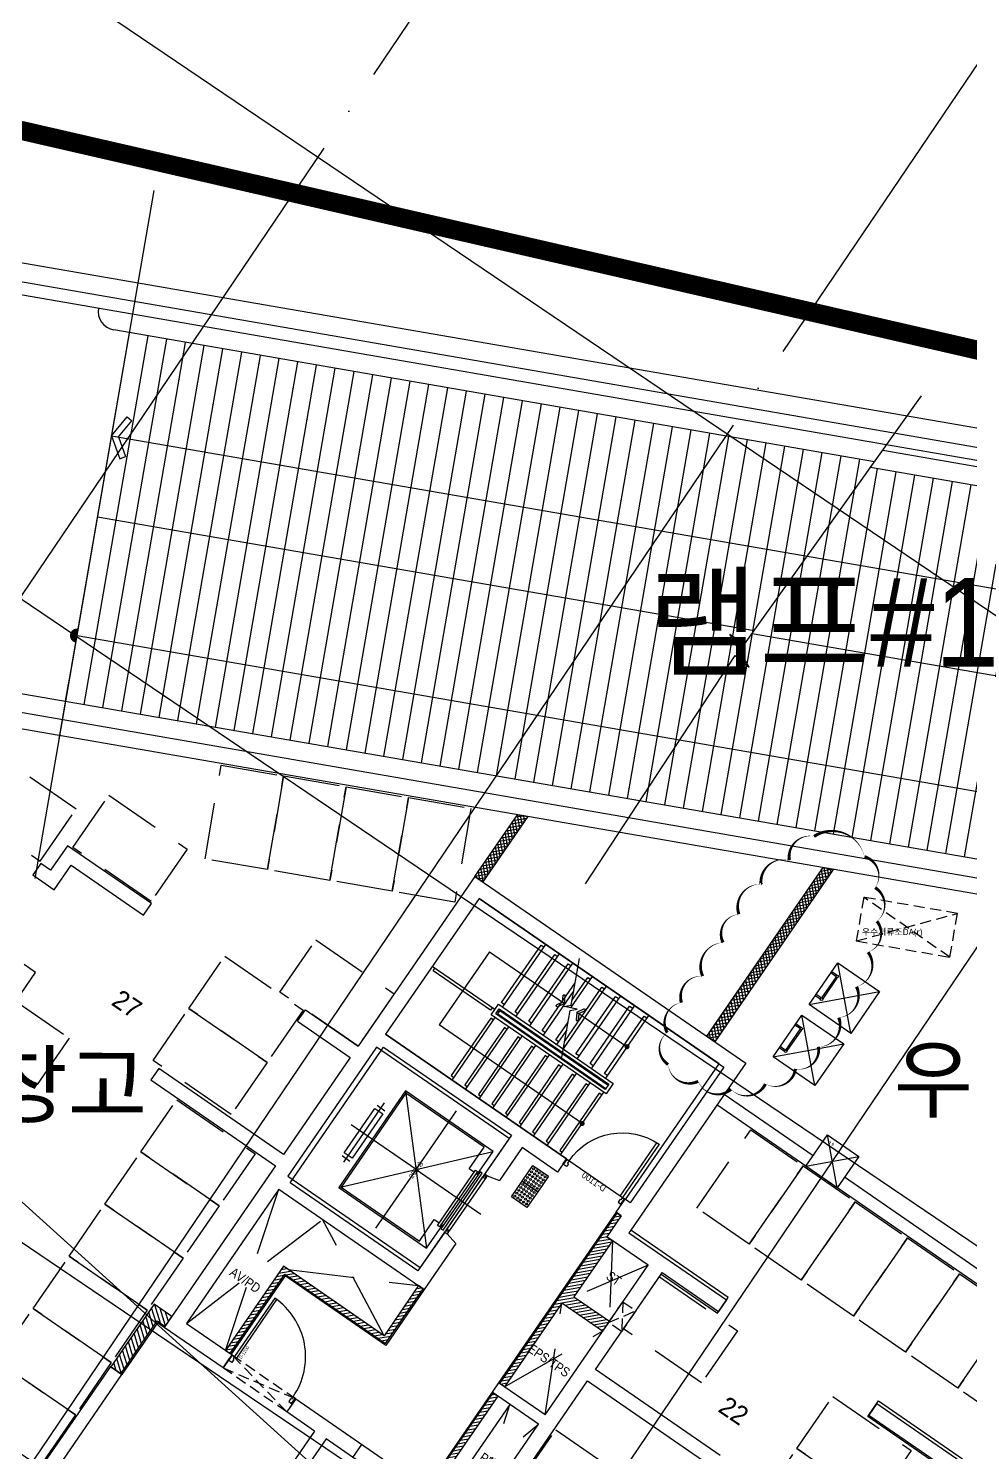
# Model space of a CAD drawing. Header units: millimetres. Extents: x -21000 to 567700, y 435000 to 850800.
# Drawn here: x 111346 to 126213, y 707680 to 730146 of the extents above; entities that cross this region are included whole.
import ezdxf
from ezdxf.enums import TextEntityAlignment as Align
from ezdxf.xclip import XClip

# ---------------------------------------------------------------- set-up
doc = ezdxf.new("R2010")
doc.units = ezdxf.units.MM
doc.header["$LTSCALE"] = 700
doc.header["$XCLIPFRAME"] = 2
for name, pattern in [('AB_Pbase$0$CON-102-B2F$0$HIDDEN', [9.524999999999995, 6.349999999999997, -3.174999999999998]), ('AB_Pbase$0$HID', [2.3, 1.5, -0.8]), ('AB_Pbase$0$HIDDEN1', [0.375, 0.25, -0.125]), ('AB_Pbase$0$PHANTOMX2', [5, 2.5, -0.5, 0.5, -0.5, 0.5, -0.5]), ('AB_Pbase$0$주차장기둥$0$CEN', [62, 60, -1, 0, -1]), ('AB_Pbase$0$지하1층 동골조$0$$1$12$0$HIDDEN', [0.375, 0.25, -0.125]), ('AB_Pbase$0$지하1층 동골조$0$PHANTOMX2', [5, 2.5, -0.5, 0.5, -0.5, 0.5, -0.5]), ('HIDDEN', [9.524999999999999, 6.349999999999999, -3.174999999999999])]:
    doc.linetypes.add(name, pattern=pattern)
doc.layers.get('0').update_dxf_attribs({"color": 2})
doc.layers.get('Defpoints').update_dxf_attribs({"color": 171})
for name, color, linetype, plot in [('AB_Pbase$0$252', 252, 'Continuous', False), ('AB_Pbase$0$AB_Pbase_지붕층_구조도void$0$DEF_TEXT', 221, 'Continuous', False), ('AB_Pbase$0$CON-102-B2F$0$DEF', 181, 'AB_Pbase$0$CON-102-B2F$0$HIDDEN', False), ('AB_Pbase$0$CON-102-B2F$0$DEFPOINT', 247, 'Continuous', False), ('AB_Pbase$0$Defponts', 161, 'Continuous', False), ('AB_Pbase$0$주차장기둥$0$DEFPOINT', 247, 'Continuous', False), ('AB_Pbase$0$지하1층 동골조$0$Defpoints1', 235, 'Continuous', False), ('def_10', 230, 'Continuous', False)]:
    doc.layers.add(name, color=color, linetype=linetype, plot=plot)
for name, color, linetype in [('AB_Pbase$0$da-open con', 1, 'Continuous'), ('AB_Pbase$0$da-open hid', 8, 'AB_Pbase$0$HIDDEN1'), ('AB_Pbase$0$DIM', 7, 'Continuous'), ('AB_Pbase$0$ELE4', 4, 'Continuous'), ('AB_Pbase$0$ELE5', 5, 'Continuous'), ('AB_Pbase$0$ELE6', 6, 'Continuous'), ('AB_Pbase$0$ELE8', 8, 'Continuous'), ('AB_Pbase$0$elev', 6, 'Continuous'), ('AB_Pbase$0$FIN', 6, 'Continuous'), ('AB_Pbase$0$HAT', 8, 'Continuous'), ('AB_Pbase$0$HAT-BR', 5, 'Continuous'), ('AB_Pbase$0$LEAD', 7, 'Continuous'), ('AB_Pbase$0$SITE', 3, 'AB_Pbase$0$PHANTOMX2'), ('AB_Pbase$0$void', 1, 'AB_Pbase$0$HID'), ('AB_Pbase$0$WAL', 3, 'Continuous'), ('AB_Pbase$0$WID', 4, 'Continuous'), ('AB_Pbase$0$WIN', 4, 'Continuous'), ('AB_Pbase$0$WIN1', 1, 'Continuous'), ('AB_Pbase$0$경량벽체 세대창고', 4, 'HIDDEN'), ('AB_Pbase$0$경량벽체 세대창고 모듈', 4, 'HIDDEN'), ('AB_Pbase$0$점자블럭', 5, 'Continuous'), ('AB_Pbase$0$주차장기둥$0$CEN_P', 244, 'AB_Pbase$0$주차장기둥$0$CEN'), ('AB_Pbase$0$지하1층 동골조$0$$1$ELE6', 6, 'Continuous')]:
    doc.layers.add(name, color=color, linetype=linetype)
doc.styles.add('AB_Pbase$0$AB_Pbase_지붕층_구조도void$0$맑은 고딕', font='malgun.ttf')
doc.styles.add('AB_Pbase$0$돋움', font='')
doc.styles.add('AB_Pbase$0$주차장기둥$0$맑은 고딕', font='')
doc.styles.get('AB_Pbase$0$돋움').set_extended_font_data('Dotum')
doc.styles.get('AB_Pbase$0$주차장기둥$0$맑은 고딕').set_extended_font_data('Dotum')

# ---------------------------------------------------------------- blocks, each defined once
blk = doc.blocks.new('AB_Pbase$0$SITE0917')
at = {"layer": 'AB_Pbase$0$SITE', "ltscale": 4, "const_width": 300, "flags": 128}
blk.add_lwpolyline([(166790.1732479632, 14282.05638726056), (166795.5968972444, 12457.67638206482), (166803.1848831177, 9905.267065033315), (165179.4954186678, 5176.246814712882), (118538.7096557617, -54371.7266998291), (114045.5309678316, -52297.95191957056), (105315.5309677124, -48297.95191957056), (96845.53097164632, -44417.95191955566), (95855.5309677124, -43967.95191957055), (88255.53097164631, -40477.95191955566), (81075.53096771242, -37187.95191957056), (79665.5309715271, -36527.95191955567), (79665.5309715271, -36527.95191955567), (79665.5309715271, -36527.95191955567), (51295.53096783161, -23517.95191957056), (51295.53096783161, -23517.95191957056), (51295.53096783161, -23517.95191957056), (51295.53096783161, -23517.95191957056), (24885.53096783161, -11397.95191955566), (16535.53096783161, -7577.951919570566), (0, 0), (0, 0), (4267.356143951416, 9299.155206680298), (5686.531051754951, 12403.04825782776), (9895.530967831613, 21572.04808044434), (16195.5309677124, 35292.04808044434), (20267.78673700988, 44180.18893319368), (40844.60232953727, 43842.74034062029), (85590.01125540584, 33565.58349168301), (130335.4201812744, 23288.42664276063), (156238.3235588074, 14282.04807983339), (166790.1732635498, 14282.04807983339)], dxfattribs=at)
blk = doc.blocks.new('AB_Pbase$0$Door_s_1300', base_point=(595997.3531800351, -11083.3256178908))
at = {"layer": 'AB_Pbase$0$Defponts'}
for p, q in [((595987.3531800351, -11083.32561789092), (595987.3531800351, -10983.3256178908)), ((597207.3531800351, -11083.3256178908), (597207.3531800351, -10983.3256178908))]:
    blk.add_line(p, q, dxfattribs=at)
at = {"layer": 'AB_Pbase$0$WIN'}
for points in [[(596037.353180035, -10983.3256178908), (596077.353180035, -10983.3256178908), (596077.3531800346, -9863.325617890807), (596037.3531800346, -9863.325617890807)], [(596052.353180035, -11028.3256178908), (596052.353180035, -11083.3256178908), (595997.3531800351, -11083.3256178908), (595997.3531800351, -10983.3256178908), (596037.353180035, -10983.3256178908), (596037.353180035, -11028.3256178908)], [(597142.3531800351, -11028.3256178908), (597142.3531800351, -11083.3256178908), (597197.3531800351, -11083.3256178908), (597197.3531800351, -10983.3256178908), (597157.353180035, -10983.3256178908), (597157.353180035, -11028.3256178908)]]:
    blk.add_lwpolyline(points, close=True, dxfattribs=at)
at = {"layer": 'AB_Pbase$0$WIN1'}
blk.add_arc((596037.3531800347, -10983.32561789057), 1120.000000000109, 0, 90, dxfattribs=at)
at = {"layer": 'AB_Pbase$0$Defponts', "style": 'AB_Pbase$0$돋움'}
blk.add_text('D-1200', height=50, rotation=90, dxfattribs=at).set_placement((596123.5199370538, -10844.38879602542), align=Align.MIDDLE)
blk = doc.blocks.new('AB_Pbase$0$arrow1')
for p, q in [((0, 0), (0.2863635394951416, 0.501136194114224)), ((0.1645944608553691, 0), (0.4098949249982982, 0.4292758122501257)), ((0.2863635394951416, 0.501136194114224), (0.4104424407541958, 0.4302339648238558)), ((0, 0), (0.2863635394951416, -0.501136194114224)), ((0.1645944608553691, 0), (0.4098949249982982, -0.4292758122501257)), ((0.2863635394951416, -0.501136194114224), (0.4104424407541958, -0.4302339648238558))]:
    blk.add_line(p, q)
blk = doc.blocks.new('AB_Pbase$0$stair-지하1층')
at = {"layer": 'AB_Pbase$0$ELE4'}
for p, q in [((-3354.999999535394, 2599.999999312568), (-3354.999999868574, 1399.999999312451)), ((-3094.999999535103, 2599.999999266584), (-3094.999999868459, 1399.999999266467)), ((-2834.999999534928, 2599.999999236083), (-2834.999999868225, 1399.99999923585)), ((-2574.999999534754, 2599.999999288586), (-2574.999999868051, 1399.999999288586)), ((-2314.999999534521, 2599.999999216409), (-2314.99999986776, 1399.999999216525)), ((-2054.999999534462, 2599.999999144115), (-2054.999999867527, 1399.999999143998)), ((-1794.999999534171, 2599.999999192078), (-1794.99999986741, 1399.999999191845)), ((-1534.999999534346, 2599.999999119784), (-1534.999999867294, 1399.999999119667)), ((-1274.999999534287, 2599.99999901664), (-1274.999999867294, 1399.99999901664)), ((-3094.999999888016, 1349.999999266467), (-3094.999999891508, 1329.999999239109)), ((-2834.999999887783, 1349.99999923585), (-2834.999999891217, 1329.999999208259)), ((-2574.999999887609, 1349.999999288586), (-2574.999999890984, 1329.999999260995)), ((-2314.99999988755, 1349.999999216292), (-2314.99999989081, 1329.999999188585)), ((-2054.999999887143, 1349.999999143998), (-2054.999999890635, 1329.999999116407)), ((-1794.999999886968, 1349.999999191845), (-1794.99999989046, 1329.999999164138)), ((-1534.999999887084, 1349.999999119667), (-1534.999999890577, 1329.999999092193)), ((-1274.999999906758, 1249.99999901629), (-1274.999999884349, 1349.999999019084)), ((-1274.999999891915, 1329.999999016407), (-3350.000000020322, 1329.999999251217)), ((-1274.999999891857, 1269.999999016407), (-3350.000000022475, 1269.9999992355)), ((-3249.999999895583, 1249.999999240041), (-3249.999999888249, 1269.999999225023)), ((-3250.000000044653, -7.599592209e-07), (-3249.999999903092, 1199.999999225023)), ((-2979.999999899425, 1249.999999195454), (-2979.999999891799, 1269.999999195104)), ((-2980.000000033478, -7.89645128e-07), (-2979.999999902975, 1199.999999210005)), ((-2709.999999888016, 1249.999999165651), (-2709.999999902975, 1269.999999165418)), ((-2710.000000040928, -8.344650269e-07), (-2709.999999906759, 1199.999999165302)), ((-2440.00000004832, -8.643837646e-07), (-2439.999999899367, 1199.999999150517)), ((-2314.999999906933, 1249.999999108375), (-2314.999999902335, 1269.999999135965)), ((-2314.999999939937, 919.5598443294873), (-2314.999999906933, 1199.999999108259)), ((-2054.999999906817, 1249.999999077641), (-2054.999999902509, 1269.999999105348)), ((-2055.0000000074, 346.8114548265003), (-2054.999999906933, 1199.999999077641)), ((-1794.999999906817, 1249.999999046908), (-1794.999999902335, 1269.999999074731)), ((-1795.000000048319, -9.532086551e-07), (-1794.999999906933, 1199.999999046908)), ((-1534.9999999067, 1249.999999016523), (-1534.999999902276, 1269.999999044114)), ((-1535.000000048319, -9.838258848e-07), (-1534.999999906875, 1199.99999901629)), ((-1274.999999895582, 1299.999999016639), (-1250.000000006352, 1299.99999900558)), ((-1275.000000048378, -9.837094694e-07), (-1274.999999906933, 1199.999999016407)), ((-1200.000000021137, 1299.999998994171), (-1.48502295e-08, 1299.99999875261)), ((-2170.000000037144, -8.94186087e-07), (-2169.999999971951, 600.0000008104835))]:
    blk.add_line(p, q, dxfattribs=at)
at = {"layer": 'AB_Pbase$0$ELE6'}
for points in [[(-3355.000000060893, 1449.999999133753), (-3305.000000061126, 1449.999999099295), (-3304.999999495638, 2549.999999113847), (-3354.99999949558, 2549.99999913387)], [(-3095.000000060776, 1449.999999088002), (-3045.000000060892, 1449.999999053194), (-3044.999999495463, 2549.999999068095), (-3094.999999495347, 2549.99999908777)], [(-2835.000000060485, 1449.999999057385), (-2785.000000060661, 1449.999999022577), (-2784.999999495289, 2549.999999037478), (-2834.999999495114, 2549.999999057153)], [(-2575.000000060194, 1449.999999110121), (-2525.000000060369, 1449.999999075313), (-2524.999999495057, 2549.999999089982), (-2574.999999494998, 2549.999999110005)], [(-2315.000000059961, 1449.999999037594), (-2265.000000060136, 1449.999999003019), (-2264.999999494765, 2549.999999017688), (-2314.999999494765, 2549.999999037711)], [(-2055.000000059845, 1449.999998965533), (-2005.000000059961, 1449.999998930725), (-2004.999999494649, 2549.999998945626), (-2054.999999494474, 2549.999998965417)], [(-1795.00000005967, 1449.999999013031), (-1745.000000059844, 1449.999998978455), (-1744.999999494416, 2549.999998993357), (-1794.999999494299, 2549.999999013031)], [(-1535.000000059728, 1449.999998940853), (-1485.000000059728, 1449.999998906278), (-1484.999999494241, 2549.999998921063), (-1534.999999494299, 2549.999998940854)], [(-1275.000000059612, 1449.999998837709), (-1225.00000005967, 1449.999998803367), (-1224.999999494299, 2549.999998818152), (-1274.999999494474, 2549.999998837942)], [(-1149.999999827421, 1299.999998930958), (-1149.999999823813, 1349.999998931074), (-49.99999983231099, 1349.999998964835), (-49.9999998360945, 1299.999998964718)], [(-3250.000000115317, 1149.999998986488), (-3200.000000119042, 1149.999998986604), (-3200.000000003733, 49.99999898683745), (-3249.999999988773, 49.99999898660462)], [(-2980.000000119042, 1149.999999016523), (-2920.000000115433, 1149.999999016523), (-2919.999999988715, 49.99999901640695), (-2979.99999999244, 49.99999901629053)], [(-2710.000000119159, 1149.999999046209), (-2650.000000119158, 1149.999999046442), (-2649.999999988599, 49.99999904632568), (-2709.999999988715, 49.99999904620928)], [(-2440.000000122709, 1149.999999076128), (-2419.159553672195, 1149.999999075895)], [(-2315.000000119217, 1149.999999287305), (-2265.000000119217, 1149.99999930209), (-2265.000000078762, 808.9410168435422)], [(-2055.000000119217, 1149.999999256804), (-2005.000000119217, 1149.999999271473), (-2005.000000010892, 236.1926270434633)], [(-1795.000000118984, 1149.999999225605), (-1745.0000001191, 1149.99999924039), (-1744.999999988715, 49.99999922572168), (-1794.999999988773, 49.99999922572168)], [(-1535.000000118984, 1149.999999195104), (-1485.000000119042, 1149.999999210005), (-1484.999999988657, 49.99999919498804), (-1534.999999988773, 49.99999919522088)], [(-1275.000000119042, 1149.999999195221), (-1225.000000119158, 1149.999999209889), (-1224.999999988715, 49.99999919522088), (-1274.999999988889, 49.99999919545371)], [(-2390.000000115492, 1085.488086407771), (-2389.999999999949, 49.99999907612799), (-2439.999999988715, 49.99999909079633)], [(-2120.000000043197, 490.6159310328074), (-2119.999999992266, 49.99999912071507), (-2169.999999992266, 49.9999991056975)], [(-2120.000000058215, 621.4754695710726), (-2120.000000054956, 594.2297851179027)]]:
    blk.add_lwpolyline(points, dxfattribs=at)
for points in [[(-1200.000000013628, 1199.999999001622), (-3400.000000034526, 1199.999999254709), (-3400.000000008448, 1399.99999925436), (-1199.999999991334, 1399.999999001622)], [(-1250.000000009844, 1249.999999016523), (-3350.00000002329, 1249.999999239575), (-3350.000000019508, 1349.999999239575), (-1249.999999994885, 1349.999999016407)]]:
    blk.add_lwpolyline(points, close=True, dxfattribs=at)
at = {"layer": 'AB_Pbase$0$LEAD'}
for p, q in [((-3354.999999701926, 2000.000000774162), (-614.9999999774227, 2000.00000105775)), ((-614.9999999702047, 599.9999989272327), (-614.9999998063504, 1999.999998927349)), ((-2289.999999809785, 600.0000008642672), (-3249.999999966247, 600.0000007748602)), ((-614.9999998097846, 600.0000010727672), (-2049.999999809901, 600.0000008943024))]:
    blk.add_line(p, q, dxfattribs=at)
at = {"layer": 'AB_Pbase$0$LEAD', "const_width": 39.49999999999994}
for points in [[(-3354.999999705419, 1979.749999253778, -1), (-3354.999999698143, 2020.249999254243, -0.9999999999999996)], [(-3249.999999984872, 579.7499992252559, -1), (-3249.999999977481, 620.2499992247901, -0.9999999999999996)]]:
    blk.add_lwpolyline(points, format="xyb", close=True, dxfattribs=at)
at = {"layer": 'AB_Pbase$0$LEAD'}
blk.add_lwpolyline([(-2495.999999891858, 1320.000000834349), (-2187.761332329079, 638.0599991081981), (-2267.62597467006, 558.0687293409137), (-2072.374024953642, 641.9312724171905), (-2152.238667294216, 561.9400026497896), (-1843.999999724219, -119.9999990762444)], dxfattribs=at)
at = {"layer": 'Defpoints'}
blk.add_lwpolyline([(-4600.000000011124, 2599.999999999884), (-4600.000000011183, 0), (1.091394e-10, 0), (-7.2832336e-09, 2599.999999999651)], close=True, dxfattribs=at)
at = {"layer": 'AB_Pbase$0$LEAD', "xscale": 225, "yscale": 225, "zscale": 225, "rotation": 180.0000000066403}
blk.add_blockref('AB_Pbase$0$arrow1', (-2289.999999809785, 600.0000008642672), dxfattribs=at)
at = {"layer": 'AB_Pbase$0$LEAD', "extrusion": (0, 0, -1), "xscale": 225, "yscale": 225, "zscale": -225, "rotation": 179.9999999933595}
blk.add_blockref('AB_Pbase$0$arrow1', (2049.999999809901, 600.0000008943024), dxfattribs=at)
blk = doc.blocks.new('AB_Pbase$0$점자블럭')
at = {"layer": 'AB_Pbase$0$점자블럭', "extrusion": (0, 0, -1)}
blk.add_lwpolyline([(0, 0), (300, 0), (300, 300), (0, 300)], close=True, dxfattribs=at)
at = {"layer": 'AB_Pbase$0$점자블럭', "color": 250}
for centre in [(-259.9999998714775, 259.9999995172256), (-204.9999998714775, 259.9999995172256), (-149.9999998714775, 259.9999995172256), (-94.99999987147748, 259.9999995172256), (-39.99999987147749, 259.9999995172256), (-259.9999996945262, 204.9999995172257), (-259.9999996783445, 149.9999993076781), (-259.9999996622791, 94.99999951722565), (-259.9999991634395, 39.99999951722566), (-204.9999996945262, 204.9999995172257), (-204.9999996783445, 149.9999993076781), (-204.9999996622791, 94.99999951722565), (-204.9999991634395, 39.99999951722566), (-149.9999996945262, 204.9999995172257), (-149.9999996783444, 149.9999993076781), (-149.9999996622791, 94.99999951722565), (-149.9999991634395, 39.99999951722566), (-94.9999996945262, 204.9999995172257), (-94.99999967834447, 149.9999993076781), (-94.99999966227917, 94.99999951722565), (-94.9999991634395, 39.99999951722566), (-39.9999996945262, 204.9999995172257), (-39.99999967834447, 149.9999993076781), (-39.99999966227915, 94.99999951722565), (-39.9999991634395, 39.99999951722566)]:
    blk.add_circle(centre, 15, dxfattribs=at)
blk = doc.blocks.new('AB_Pbase$0$Door_s_1100')
at = {"layer": 'AB_Pbase$0$Defponts'}
for p, q in [((-10.00000002980232, 5.858251825e-06), (-10.00000002980232, 100.0000058582518)), ((1109.999999970212, -7.4505806e-08), (1109.999999970212, 99.9999999254942))]:
    blk.add_line(p, q, dxfattribs=at)
at = {"layer": 'AB_Pbase$0$WIN'}
for points in [[(39.99999997021222, 99.9999999254942), (79.99999997019766, 99.9999999254942), (79.99999997021223, 1119.999999925494), (39.99999997022678, 1119.999999925494)], [(54.99999997021223, 54.99999992549419), (54.99999997021223, -7.4505806e-08), (-2.97877705e-08, -7.4505806e-08), (-2.97877705e-08, 99.9999999254942), (39.99999997021222, 99.9999999254942), (39.99999997022678, 54.99999992549419)], [(1044.999999970183, 54.99999992549419), (1044.999999970227, -7.4505806e-08), (1099.999999970197, -7.4505806e-08), (1099.999999970197, 99.9999999254942), (1059.999999970197, 99.9999999254942), (1059.999999970197, 54.99999992549419)]]:
    blk.add_lwpolyline(points, close=True, dxfattribs=at)
at = {"layer": 'AB_Pbase$0$WIN1'}
blk.add_arc((39.99999997021222, 99.9999999254942), 1020, 0, 89.99999999916623, dxfattribs=at)
at = {"layer": 'AB_Pbase$0$Defponts', "style": 'AB_Pbase$0$돋움'}
blk.add_text('D-1100', height=100, dxfattribs=at).set_placement((549.9999999702266, 49.99999992549419), align=Align.MIDDLE)
blk = doc.blocks.new('AB_Pbase$0$ELEV-20')
at = {"layer": 'AB_Pbase$0$Defponts'}
blk.add_lwpolyline([(-2450.000000000029, 1300), (-2.91038e-11, 1300), (0, -1300), (-2450, -1300)], close=True, dxfattribs=at)
at = {"layer": 'AB_Pbase$0$elev'}
for p, q in [((-1517.280009308597, 1.9399449229e-06), (-1517.280011373601, 1125.000001939945)), ((-676.2800076091662, -924.9999965111493), (-2358.280011006165, 925.000000398606)), ((-676.2800110080277, 925.0000034888506), (-2358.280007609166, -924.9999996013936)), ((-2500, -500), (-2500, 500)), ((-2450, -500), (-2450, 500)), ((-586.2800102015023, 485.0000036541605), (-436.2800101996398, 485.0000039297156)), ((-511.280010319082, 550.0000037918797), (-511.2800082338507, -584.9999962081201)), ((-1517.280009308597, 1.9399449229e-06), (-2758.280009308597, -3.362074494e-07)), ((-2371.280009308597, 3.74740921e-07), (-2411.28000931046, 3.012828529e-07)), ((-2296.28000931046, 5.124602467e-07), (-2336.28000931046, 4.391185939e-07)), ((-1517.280009308597, 1.9399449229e-06), (-276.2800093085971, 4.2236642912e-06)), ((-1517.280009308597, 1.9399449229e-06), (-1517.280007241759, -1124.99999805633)), ((-2499.999999931083, -530.0000000279394), (-2499.999999926891, -555.0000000956933)), ((-2449.999999932945, -530.0000000018626), (-2449.999999924097, -555.0000000733417)), ((-436.2800084175541, -484.9999960740096), (-586.2800084175542, -484.9999963495646))]:
    blk.add_line(p, q, dxfattribs=at)
for points in [[(-2346.280008393573, -494.9999996239783), (-2346.280008411966, -484.9999996239785), (-2358.280008411966, -484.9999996460974), (-2358.280007609166, -924.9999996013936), (-676.2800076091662, -924.9999965111493), (-676.2800110080277, 925.0000034888506), (-2358.280011006165, 925.000000398606), (-2358.280010056216, 485.0000004321336), (-2346.280010054353, 485.0000004542525), (-2346.280010074611, 495.0000004579778), (-2346.280010054353, 485.0000004542525)], [(-2286.280008393573, -494.9999995138496), (-2286.280008411966, -484.9999995138496), (-2201.280008411966, -484.9999993576203), (-2201.280007655034, -899.9999993129167), (-701.2800076550337, -899.9999965572497), (-701.28001096379, 900.0000034427502), (-2201.280010961927, 900.0000006870832), (-2201.280010052491, 485.0000007243361), (-2286.280010056216, 485.0000005681065), (-2286.280010076473, 495.0000005606561)]]:
    blk.add_lwpolyline(points, dxfattribs=at)
for points in [[(-2371.280008301605, -544.9999996699623), (-2371.280010166345, 545.0000004082685), (-2411.280010166346, 545.0000003385356), (-2411.280008301605, -544.9999997434206)], [(-2336.280010147981, 535.0000004726462), (-2296.280010144255, 535.0000005497131), (-2296.280008336529, -524.9999995322432), (-2336.28000833653, -524.9999996055849)], [(-436.280008527683, -424.9999960702843), (-586.2800085295457, -424.9999963458392), (-586.2800100911409, 425.000003650435), (-436.2800100911409, 425.0000039297153)], [(-2453, -527), (-2453, -503), (-2497, -503.0000000001163), (-2497, -527.0000000001163), (-2485, -527.0000000001163), (-2485, -530.0000000001163), (-2500, -530), (-2500, -500), (-2450, -500), (-2450, -530), (-2465, -530.0000000001163), (-2465, -527.0000000001163)]]:
    blk.add_lwpolyline(points, close=True, dxfattribs=at)
at = {"layer": 'Defpoints'}
for p, q in [((-2500.0000016056, 555.0000000018626), (-2700.000000000029, 605.0000027593924)), ((-2500.000000425615, 529.9999999701975), (-2500.000000438653, 554.9999997504056)), ((-2450.0000016056, 555.0000000018626), (-2500.0000016056, 555.0000000018626)), ((-2450.000000425614, 529.9999999981372), (-2450.000000441447, 554.9999997764825)), ((-2500.0000016056, -554.9999999981372), (-2700, -605.0000020010627)), ((-2500.0000016056, -554.9999999981372), (-2450.0000016056, -555.0000000018626))]:
    blk.add_line(p, q, dxfattribs=at)
blk.add_lwpolyline([(-2453, 527), (-2453.00000000003, 503), (-2497.000000000029, 502.9999999998834), (-2497, 526.9999999998836), (-2485, 526.9999999998836), (-2485, 529.9999999998837), (-2500, 530), (-2500, 500), (-2450, 500), (-2450, 530), (-2465, 529.9999999998837), (-2465, 526.9999999998836)], close=True, dxfattribs=at)
at = {"layer": 'AB_Pbase$0$Defponts', "style": 'AB_Pbase$0$돋움'}
blk.add_text('20인승', height=75, rotation=270, dxfattribs=at).set_placement((-1517.280009308597, 1.9447179511e-06), align=Align.MIDDLE)
blk = doc.blocks.new('AB_Pbase$0$CO_102-1-B')
at = {"layer": 'AB_Pbase$0$HAT-BR'}
h = blk.add_hatch(dxfattribs=at)
h.set_pattern_fill('ANSI31', color=256, scale=15.00000000000005, angle=179.5685930788586)
h.set_pattern_definition([(224.5685930788587, (53436.18489018219, -282159.9213562656), (33.42144608580696, -33.92856564214756), [])])
h.paths.add_polyline_path([(1870.00001509448, 1844.999999939986), (1960.000014194388, 1844.999999939986), (1960.000018625665, -9.313226e-10), (1870.000019586205, -6.421033e-10)])
h.paths.add_polyline_path([(2060.000006880914, 3815.000000000639), (2740.000000001032, 3815.000000000464), (2740.000000000917, 3625.000000000813), (1960.000009919005, 3625.000000000639), (1960.00001376202, 2025.000000000408), (1870.000014656337, 2024.999997934268), (1870.000006707397, 5289.999999999649), (1949.999999942461, 5289.999997932753), (1949.999999835199, 4889.99999793299), (2060.00000688071, 4889.999999999652)])
h.paths.add_polyline_path([(30.00000670738427, 2569.999997933917), (-59.99999329255842, 2569.999999999242), (-59.99999311896863, 1609.999999999476), (-1989.999993119056, 1609.999999999765), (-1989.999993119142, -1.164153e-10), (-1899.999993112856, -2.063696229e-06), (-1899.999993119099, 1519.999999999883), (30.00000688097407, 1519.999999999416)])
at = {"layer": 'AB_Pbase$0$FIN'}
for p, q in [((1850.000006707572, 5289.999999999476), (1850.000014601898, 2025.000000000349)), ((50.00000670735426, 2569.999999999416), (50.00000688081399, 1499.99999999959)), ((1850.000015037132, 1844.999999939986), (1850.000019497992, -4.674803e-10)), ((50.00000688081399, 1499.99999999959), (-1879.999993119142, 1499.999999999534)), ((-1879.999993119142, 1499.999999999534), (-1879.999993119215, -2.346496e-10))]:
    blk.add_line(p, q, dxfattribs=at)
at = {"layer": 'AB_Pbase$0$void'}
for p, q in [((2060.00000688071, 4889.999999999652), (2740.000000001032, 3815.000000000464)), ((2740.000000000696, 4889.999999999707), (2060.000006880914, 3815.000000000639)), ((1960.00001376202, 2025.000000000408), (2740.000000000917, 3625.000000000813)), ((2740.000000000917, 2025.000000000757), (1960.000009919005, 3625.000000000639)), ((-1989.999993119142, -8.149073e-10), (-2740.00000017445, 2569.999999999242)), ((-2740.000000001035, -6.421033e-10), (-1899.99999329263, 2569.999999999537)), ((-1899.999993119084, 1609.999999999649), (-59.99999329255842, 2569.999999999242)), ((-59.99999311896863, 1609.999999999476), (-1899.99999329263, 2569.999999999537)), ((2190.000006880958, -3.090262908e-07), (2739.999999896475, 1844.999999940221)), ((2740.000000000917, -2.928573e-10), (2190.00001381448, 1844.999999940452)), ((2190.00001381448, 1844.999999940452), (2190.000006880958, -3.090262908e-07))]:
    blk.add_line(p, q, dxfattribs=at)
at = {"layer": 'AB_Pbase$0$WAL'}
for points in [[(1870.000006707397, 5289.999999999649), (1949.999999942461, 5289.999997932753), (1949.999999835199, 4889.99999793299), (2060.00000688071, 4889.999999999652), (2060.000006880914, 3815.000000000639)], [(2060.000006880914, 3815.000000000639), (2740.000000001032, 3815.000000000464), (2740.000000000917, 3625.000000000813), (1960.000009919005, 3625.000000000639), (1960.00001376202, 2025.000000000408), (1870.000014656337, 2024.999997934268), (1870.000006707397, 5289.999999999649)], [(30.00000670738427, 2569.999997933917), (-59.99999329255842, 2569.999999999242), (-59.99999311896863, 1609.999999999476), (-1989.999993119056, 1609.999999999765), (-1989.999993119142, -1.164153e-10), (-1899.999993112856, -2.063696229e-06), (-1899.999993119099, 1519.999999999883), (30.00000688097407, 1519.999999999416), (30.00000670735517, 2569.999999999474)]]:
    blk.add_lwpolyline(points, dxfattribs=at)
blk.add_lwpolyline([(1870.00001509448, 1844.999999939986), (1960.000014194388, 1844.999999939986), (1960.000018625665, -9.313226e-10), (1870.000019586205, -6.421033e-10)], close=True, dxfattribs=at)
at = {"rotation": 179.9999997898434}
blk.add_blockref('AB_Pbase$0$ELEV-20', (-2649.99999795441, 4055.000009780107), dxfattribs=at)
for p in [(650.0000024545816, 4855.00002004074), (650.000002454567, 4555.000020040739)]:
    blk.add_blockref('AB_Pbase$0$점자블럭', p)
at = {"layer": 'AB_Pbase$0$WID', "xscale": -1}
blk.add_blockref('AB_Pbase$0$Door_s_1100', (1840.000006707428, 5440.000001505481), dxfattribs=at)
at = {"layer": 'AB_Pbase$0$Defponts', "style": 'AB_Pbase$0$돋움', "width": 0.9}
for s, p in [('ST', (2412.945036494796, 4411.584035505714)), ('EPS/TPS', (2304.380414063603, 2768.637021477856)), ('AV/PD', (-2361.405735627997, 1091.135069943964)), ('PD', (2398.178071096173, 917.7795393787674))]:
    blk.add_text(s, height=149.9999999999999, dxfattribs=at).set_placement(p, align=Align.MIDDLE)
blk = doc.blocks.new('AB_Pbase$0$CON-102-B2F', base_point=(36980.00000017895, 677992.7942715125, 0.0001195592329746))
for p, q in [((-249.9999998807907, 250.0000001118751), (-250.0000012965756, -2999.999999880908)), ((-249.9999998807907, 250.0000001118751), (4939.999999940511, 249.9999999547144)), ((0, -3.49246e-10), (-1.1177035049e-06, -2600.000000007567)), ((0, -3.49246e-10), (4689.99999985093, -2.328306e-10)), ((4689.99999985093, -2.328306e-10), (4689.99999870354, -2600.000002034125)), ((4939.999999835971, -2.091430425993166), (4939.999998554471, -2950.000002004905)), ((3470.000005766575, -2600.000001497683), (-1.1177035049e-06, -2600.000000007567)), ((3470.000005766575, -2600.000001497683), (3470.000005662499, -2850.000001497916)), ((4689.99999870354, -2600.000002034125), (4590.000005766691, -2600.000001990004)), ((4590.00000564754, -2850.000001989771), (4590.000005766691, -2600.000001990004)), ((-1.2219534256e-06, -2850.000000000233), (-2.2947788239e-06, -5320.000000000117)), ((2539.999998777989, -2850.000001102686), (-1.2219534256e-06, -2850.000000000233)), ((2539.999998777989, -2850.000001102686), (2539.999998494983, -3530.000001981971)), ((2789.999998778163, -2850.000001207343), (2789.999998479849, -3480.000000439468)), ((3470.000005662499, -2850.000001497916), (2789.999998778163, -2850.000001207343)), ((4689.999998718326, -2850.000002026675), (4590.000005766633, -2850.000001989887)), ((4689.999998614192, -2850.000002027023), (4689.999998420477, -3250.000002034125)), ((-4210.000000000233, -3000), (-5820.135179430362, -3000.000000000233)), ((-5820.135179430362, -3000.000000000233), (-5820.135179430304, -3470.000000000349)), ((-4209.999999985215, -3220.000000000117), (-4210.000000000233, -3000)), ((-1259.999999910651, -2999.999999426888), (-250.0000012965756, -2999.999999880908)), ((-1260.000000000116, -3219.999999426538), (-1259.999999910651, -2999.999999426888)), ((-5600.135179415403, -3690.000000000117), (-5600.135179430246, -3220.000000007567)), ((-5600.135179430246, -3220.000000007567), (-4209.999999985215, -3220.000000000117)), ((-1260.000000000116, -3219.999999426538), (-250.000001385808, -3219.999999888358)), ((-250.000001385808, -3219.999999888358), (-250.0000021904707, -5074.999999932945)), ((5479.999998614425, -3250.000002377201), (4689.999998420477, -3250.000002034125)), ((5479.999997362378, -6115.00000236975), (5479.999998614425, -3250.000002377318)), ((5729.999997824431, -5075.00000000035), (5729.999996294267, -3250.000002004905)), ((-5820.135179430304, -3470.000000000349), (-6010, -3470.000000000117)), ((-6010, -3470.000000000117), (-6009.999999985098, -3690.000000000117)), ((2539.999998569431, -3530.000001974753), (2590.000000163913, -3530.000002012006)), ((2590.000000163913, -3530.000002012006), (2789.999998569431, -3479.999999329564)), ((-6009.999999985098, -3690.000000000117), (-5600.135179415403, -3690.000000000117)), ((2539.999997988227, -4640.000000305473), (2539.999997705221, -5320.000001102686)), ((2539.999998062791, -4640.00000198197), (2589.999999672116, -4640.000002004671)), ((2589.999999672116, -4640.000002004671), (2789.999998047832, -4690.000004098169)), ((2789.999997973442, -4690.000004098285), (2789.999997600913, -5570.000001207111)), ((-5099.999999985099, -4929.999999999884), (-5319.999999985215, -4930.000000000582)), ((-5099.999999985099, -8510.000000000116), (-5099.999999985099, -4929.999999999884)), ((8119.971440985798, -5074.999999993015), (5729.999997824431, -5075.00000000035)), ((-250.0000022797613, -5294.999999925727), (-250.0000036209822, -8389.99999988859)), ((-2.2947788239e-06, -5320.000000000117), (2539.999997705221, -5320.000001102686)), ((5729.999996379076, -8390.000002481507), (5729.999997734966, -5295.000000000232)), ((5729.999997734966, -5295.000000000232), (8119.971440985915, -5295.000000000466)), ((-2.563057933e-06, -5569.999999992666), (2789.999997600913, -5570.000001207111)), ((-2.563057933e-06, -5569.999999992666), (-3.5017146729e-06, -8140.000000000348)), ((5480.000004246773, -6115.000002369634), (4590.000011965574, -6115.000001989887)), ((4590.000011965574, -6115.000001989887), (4590.000012248754, -6295.000001982553)), ((5480.000004246831, -6295.000002369401), (4590.000012248754, -6295.000001982553)), ((5479.999996498111, -8140.000002369285), (5479.999997302948, -6295.000002369634)), ((-3.5017146729e-06, -8140.000000000348), (875.0000033676624, -8140.000000372296)), ((875.0000033676624, -8140.000000372296), (875.0000032634124, -8390.000000372764)), ((2095.027599647641, -8140.000000908971), (5479.999996498111, -8140.000002369285)), ((2095.027599647641, -8140.000000908971), (2095.027599558234, -8390.000000908854)), ((875.0000032634124, -8390.000000372764), (-250.0000036209822, -8389.99999988859)), ((2629.999996378902, -8390.000001140288), (2095.027599558234, -8390.000000908854)), ((2629.999996379018, -8390.000001132952), (2629.999994382262, -12689.99999644689)), ((5729.999996379076, -8390.000002481507), (2849.999996379018, -8390.000001237728)), ((2849.999996378901, -8390.000001229928), (2849.999994888785, -11490.00000000105)), ((-379.9999998807907, -9379.999999016756), (-599.9999998807907, -9379.999999016873)), ((-599.9999998807907, -9379.999999016873), (-600.0000000000582, -11490)), ((-379.9999999850988, -12390), (-379.9999998807907, -9379.999999016756))]:
    blk.add_line(p, q)
blk.add_lwpolyline([(-250.0000022054301, -5074.999999925495), (-2639.97144317627, -5074.999998890445), (-2639.971443280694, -5294.999998897896), (-250.0000022947788, -5294.999999925611)])
at = {"layer": 'AB_Pbase$0$CON-102-B2F$0$DEF'}
for p, q in [((6809.999998178274, -2950.013913805829), (4939.999998556334, -2950.013913805713)), ((6809.999995250837, -3250.000002012355), (6809.999998178274, -2950.013913805829)), ((9689.999999999942, -2950.000002005021), (11300.13517943013, -2950.000002004788)), ((9689.999995238031, -3250.000002013287), (9689.999997752488, -2950.000005663489)), ((5729.999996294267, -3250.000002004789), (6809.999995250837, -3250.000002012355)), ((11080.13517714664, -3250.000002013287), (9689.999995238031, -3250.000002013287))]:
    blk.add_line(p, q, dxfattribs=at)
at = {"layer": 'AB_Pbase$0$CON-102-B2F$0$DEFPOINT', "color": 190}
blk.add_line((3364.999996378902, -8390.000001445296), (3364.999996488506, -8140.000001456822), dxfattribs=at)
blk = doc.blocks.new('AB_Pbase$0$CON-102-B1F')
blk.add_blockref('AB_Pbase$0$CON-102-B2F', (36980.00000017905, 677992.7942715125, 0.0001195592329746))
blk = doc.blocks.new('AB_Pbase$0$지하1층 동골조')
for p, q in [((-24279.52950404061, 73858.43803671899), (-24422.56427938346, 73650.85397588048)), ((-24583.70813308674, 70121.20973736199), (-24708.53447290725, 69940.05128492211)), ((-22212.17930134083, 68487.11947051727), (-22337.00564116903, 68305.96101809217))]:
    blk.add_line(p, q)
at = {"layer": 'AB_Pbase$0$지하1층 동골조$0$$1$ELE6', "color": 6, "linetype": 'AB_Pbase$0$지하1층 동골조$0$$1$12$0$HIDDEN'}
for points in [[(-26444.77352692286, 69764.33212435286), (-26218.3492072231, 70092.93808497564), (-26012.48732951039, 69951.08997147263), (-26238.91164921032, 69622.48401084996), (-26444.77352692286, 69764.33212435286), (-26012.48732951039, 69951.08997147263)], [(-26218.3492072231, 70092.93808497564), (-26238.91164921032, 69622.48401084996)], [(-31524.48574708262, 68358.06741191307), (-32529.11443433695, 69050.30186388205), (-32387.26632083423, 69256.16374159482), (-31382.63763357996, 68563.92928962578), (-31524.48574708262, 68358.06741191307), (-32387.26632083423, 69256.16374159482)], [(-32529.11443433695, 69050.30186388205), (-31382.63763357996, 68563.92928962578)]]:
    blk.add_lwpolyline(points, dxfattribs=at)
at = {"layer": 'AB_Pbase$0$지하1층 동골조$0$Defpoints1', "linetype": 'AB_Pbase$0$지하1층 동골조$0$PHANTOMX2', "ltscale": 2, "flags": 128}
blk.add_lwpolyline([(48251.46360779594, 68653.77477964718), (37699.61390305369, 68653.77477964578), (11796.7105255202, 77660.15334259113), (-32948.698400355, 87937.31019152899), (-77694.10732623262, 98214.46704046516), (-98271.41521916557, 98551.9237065009)], dxfattribs=at)
at = {"rotation": 325.4314069459599}
blk.add_blockref('AB_Pbase$0$CON-102-B1F', (-28489.20832186105, 76455.49488056812), dxfattribs=at)
blk = doc.blocks.new('AB_Pbase$0$세대창고')
at = {"layer": 'AB_Pbase$0$경량벽체 세대창고', "ltscale": 0.2}
blk.add_lwpolyline([(-290836.8541639593, 78445.46599133477), (-291836.8541639591, 78445.46599134662), (-291836.8541639527, 79945.46599134662), (-290836.8541639527, 79945.46599133474)], close=True, dxfattribs=at)
blk = doc.blocks.new('AB_Pbase$0$C1CD84166')
at = {"layer": 'AB_Pbase$0$경량벽체 세대창고', "ltscale": 0.2}
blk.add_lwpolyline([(124.9998326935165, 244.9961002913769), (1624.999832693487, 244.9961002912605), (1624.999832693487, 1244.996100291377), (124.9998326934583, 1244.996100291144)], close=True, dxfattribs=at)
blk = doc.blocks.new('AB_Pbase$0$0228_REV.')
at = {"layer": 'AB_Pbase$0$경량벽체 세대창고 모듈'}
for name, p, rotation in [('AB_Pbase$0$C1CD84166', (313410.0426974008, 610812.5301131366), 325.4314069459609), ('AB_Pbase$0$세대창고', (591673.9958872073, 483071.2573202379), 350.1821840262339), ('AB_Pbase$0$세대창고', (592659.3508118422, 482900.7414192743), 350.1821840262339), ('AB_Pbase$0$세대창고', (546817.7861040107, 805260.9386547393), 55.43140696865314), ('AB_Pbase$0$세대창고', (593644.7057364831, 482730.2255183023), 350.1821840262339), ('AB_Pbase$0$세대창고', (594630.0606611179, 482559.7096173389), 350.1821840262339), ('AB_Pbase$0$세대창고', (88979.54857083187, 413136.1766671464), 235.4095001473414), ('AB_Pbase$0$세대창고', (87545.38588801277, 412879.6244528522), 235.4095001473414), ('AB_Pbase$0$세대창고', (86977.67863404773, 412056.393942123), 235.4095001473414), ('AB_Pbase$0$세대창고', (86861.22010820814, 410526.8245814919), 235.4314069435552), ('AB_Pbase$0$세대창고', (520965.6141676582, 374362.1909100057), 325.4095001473409), ('AB_Pbase$0$세대창고', (86293.82765439597, 409703.3770705011), 235.4314069435552), ('AB_Pbase$0$세대창고', (521788.8446784129, 373794.4836560551), 325.4095001473409), ('AB_Pbase$0$세대창고', (85726.43520058363, 408879.9295595103), 235.4314069435552), ('AB_Pbase$0$세대창고', (522612.0751891379, 373226.7764021023), 325.4095001473409), ('AB_Pbase$0$세대창고', (523435.3056998804, 372659.0691481495), 325.4095001473409), ('AB_Pbase$0$세대창고', (85159.04274677113, 408056.4820485192), 235.4314069435552), ('AB_Pbase$0$세대창고', (555581.0242003079, 797576.4376018601), 55.40950014734187), ('AB_Pbase$0$세대창고', (524258.5362106119, 372091.3618941929), 325.4095001473409), ('AB_Pbase$0$세대창고', (84591.65029295885, 407233.0345375283), 235.4314069435552), ('AB_Pbase$0$세대창고', (525081.7667213709, 371523.6546402385), 325.4095001473409), ('AB_Pbase$0$세대창고', (84024.25783914656, 406409.5870265377), 235.4314069435552), ('AB_Pbase$0$세대창고', (97140.53869679228, 405934.1582502479), 235.4095001473414), ('AB_Pbase$0$세대창고', (553946.2109494559, 795163.0221399702), 55.40950014734187), ('AB_Pbase$0$세대창고', (96572.83144283808, 405110.9277395098), 235.4095001473414)]:
    blk.add_blockref(name, p, dxfattribs=dict(at, rotation=rotation))
at = {"layer": 'AB_Pbase$0$경량벽체 세대창고 모듈', "xscale": -0.9999999999999994, "rotation": 55.43140694596978}
blk.add_blockref('AB_Pbase$0$C1CD84166', (315616.2956102762, 607264.2586304195), dxfattribs=at)
at = {"layer": 'AB_Pbase$0$Defponts', "style": 'AB_Pbase$0$돋움'}
for s, p in [('27', (315992.2392845736, 607837.175223063)), ('22', (325567.6005688773, 601421.4065587008))]:
    blk.add_text(s, height=300, rotation=325.9067230652992, dxfattribs=at).set_placement(p)
blk = doc.blocks.new('AB_Pbase$0$AB_Pbase_지하1층_골조')
for p, q in [((92207.95521330801, 729745.9456015388), (136569.1705463973, 722069.2268561508)), ((92347.84093889553, 729417.279521421), (136518.0157759783, 721773.6203787783)), ((136265.9565876761, 715017.6425826824), (110342.7078249903, 719503.6668651307)), ((136169.2774494375, 714780.6572448764), (110457.7681745141, 719230.0399593342)), ((123729.1499579477, 712362.1040687746), (122325.0885418056, 713329.5656764928)), ((129367.3689204605, 708234.2357474309), (122211.6100509761, 713164.8761743392)), ((129480.8474112749, 708398.9252495811), (124223.2184644049, 712021.6685963054)), ((120849.8681671382, 711188.6021510874), (120821.421792491, 711147.4657411166)), ((120821.421792491, 711147.4657411166), (122361.3374832179, 710086.3944134411)), ((121330.1656763003, 710493.3361423376), (121347.178342614, 710518.0263503512)), ((121347.178342614, 710518.0263503512), (122236.5111416215, 709905.2359622341)), ((124732.8663134127, 708452.3041449742), (126058.6592741926, 707538.7730305182)), ((124608.0399720659, 708271.1456935952), (125752.7338385878, 707482.4000187207))]:
    blk.add_line(p, q)
blk = doc.blocks.new('AB_Pbase$0$주차장기둥$0$기둥 66')
blk.add_lwpolyline([(-299.9999999279826, 600.0161031873431), (300.0000000571163, 600.0161031873431), (300.0000000869186, 0.016103187459521), (-299.9999999130669, 0.0161031947936863)], close=True)
at = {"layer": 'AB_Pbase$0$주차장기둥$0$DEFPOINT'}
for p, q in [((300.0000000571163, 600.0161031873431), (-299.9999999428837, 0.0161031873431057)), ((-299.9999999279826, 600.0161031873431), (300.0000000869186, 0.016103187459521))]:
    blk.add_line(p, q, dxfattribs=at)
at = {"layer": 'AB_Pbase$0$주차장기둥$0$DEFPOINT', "color": 6, "style": 'AB_Pbase$0$주차장기둥$0$맑은 고딕'}
blk.add_text('6 6', height=50.00000000000001, rotation=1.8943102776e-06, dxfattribs=at).set_placement((128.3923118685634, 52.08200206770562))
blk = doc.blocks.new('AB_Pbase$0$주차장기둥$0$cen 1bl 지하')
at = {"layer": 'AB_Pbase$0$주차장기둥$0$CEN_P', "color": 5}
for p, q in [((52625.8491551578, -12925.70061599277), (63175.39839434705, 105950.5678674104)), ((60395.31498731614, -13615.19367801305), (70944.8642265325, 105261.074805371)), ((68164.7808194747, -14304.68674005009), (78714.33005873114, 104571.5817433395)), ((-2925.86769031419, 77568.35381777538), (141220.9248158513, 64776.19854054134)), ((-3668.398680170533, 69201.23676777026), (140478.3938260027, 56409.08149050641)), ((51652.35434569884, 55858.84262682311), (139735.8628360944, 48041.96444047242))]:
    blk.add_line(p, q, dxfattribs=at)
blk = doc.blocks.new('AB_Pbase$0$주차장기둥')
for name, p, rotation in [('AB_Pbase$0$주차장기둥$0$cen 1bl 지하', (-253925.7830964138, 27513.87086453778), 1.99999810188403), ('AB_Pbase$0$주차장기둥$0$기둥 66', (-181177.5291988727, 92439.89947587415), 176.4314068809215)]:
    blk.add_blockref(name, p, dxfattribs=dict(rotation=rotation))
blk = doc.blocks.new('AB_Pbase$0$AB_Pbase_지붕층_구조도void')
for p, q in [((76505.47067854668, -21556.90183300525), (75146.79942268785, -20611.37953368947)), ((75027.4382916987, -21301.12798088556), (76624.83180953586, -20867.15338580962))]:
    blk.add_line(p, q)
blk.add_lwpolyline([(75146.79942268785, -20611.37953368947), (75027.4382916987, -21301.12798088556), (76505.47067854668, -21556.90183300525), (76624.83180953586, -20867.15338580962)], close=True)
at = {"layer": 'AB_Pbase$0$AB_Pbase_지붕층_구조도void$0$DEF_TEXT', "style": 'AB_Pbase$0$AB_Pbase_지붕층_구조도void$0$맑은 고딕'}
blk.add_text('우수저류조DA(r)', height=99.99999999999991, dxfattribs=at).set_placement((75116.7496995586, -21209.14864159469))
blk = doc.blocks.new('AB_Pbase$0$AB_Pbase_지하1층_구조도void', base_point=(49381.21374515444, 737051.3589096147))
for p, q in [((124324.8482889317, 714293.0913313353), (124120.0042436068, 715405.7633032552)), ((123666.0902803098, 714747.0052946329), (124778.7622522313, 714951.849339958)), ((123757.4558348083, 713469.6438205563), (123552.6117894837, 714582.3157924765)), ((123098.6978261867, 713923.5577838542), (124211.369798108, 714128.4018291791))]:
    blk.add_line(p, q)
for points in [[(124120.0042436072, 715405.7633032571), (124778.7622522313, 714951.849339958), (124324.8482889325, 714293.0913313346), (123666.0902803084, 714747.005294634)], [(123552.611789484, 714582.3157924784), (124211.369798108, 714128.4018291791), (123757.4558348091, 713469.6438205558), (123098.6978261851, 713923.5577838552)]]:
    blk.add_lwpolyline(points, close=True)
blk = doc.blocks.new('AB_Pbase$0$실명')
at = {"layer": 'AB_Pbase$0$Defponts', "style": 'AB_Pbase$0$돋움'}
for s, height, rotation, p in [('램프#1', 1400, 8.537736463e-07, (144901.079681312, -110047.1152500491)), ('세대창고', 999.9999999999994, 359.9315350211501, (131720.8752496112, -117352.5686980825))]:
    blk.add_text(s, height=height, rotation=rotation, dxfattribs=at).set_placement(p, align=Align.MIDDLE)
blk.add_text('우수저류조', height=999.9999999999994, rotation=359.9315350211501, dxfattribs=at).set_placement((146010.1898218861, -117780.9179024911))
blk = doc.blocks.new('AB_Pbase')
at = {"layer": 'AB_Pbase$0$ELE8'}
h = blk.add_hatch(dxfattribs=at)
h.set_pattern_fill('_USER', color=256, scale=299.9999999999992, angle=80.18218399107153, pattern_type=0)
h.set_pattern_definition([(80.18218399107128, (111828.0467169323, 718942.1698028), (-295.6064773618482, 51.15477046883727), [])])
h.paths.add_polyline_path([(112939.7547377149, 725346.4126260886), (124699.3600135626, 723311.4101670699), (124634.9841054258, 723221.0641589464), (134304.9050137813, 721547.6820671716), (133315.9100323882, 715832.6076459298), (111930.3562574859, 719533.3827575749)])
at = {"layer": 'AB_Pbase$0$HAT'}
h = blk.add_hatch(dxfattribs=at)
h.set_pattern_fill('NET', color=256, scale=14.99999999999998, angle=100)
h.set_pattern_definition([(99.99999999999964, (-3.783498e-10, -1.164153e-10), (-46.90146923720638, -8.269994461387533), []), (189.9999999999993, (-3.783498e-10, -1.164153e-10), (8.269994461387533, -46.90146923720638), [])])
h.paths.add_polyline_path([(119224.7972106146, 717712.9035270212), (118515.3485594635, 716683.2921508241), (118391.8314328741, 716768.4010189025), (119062.042958732, 717741.0681885186)])
h = blk.add_hatch(dxfattribs=at)
h.set_pattern_fill('NET', color=256, scale=14.99999999999998, angle=100)
h.set_pattern_definition([(99.99999999999964, (-489.9512691086565, 337.5985099181416), (-46.90146923720638, -8.269994461387533), []), (189.9999999999993, (-489.9512691086565, 337.5985099181416), (8.269994461387533, -46.90146923720638), [])])
h.paths.add_polyline_path([(124047.7482056263, 716878.2907209055), (122175.5727457255, 714161.2326937416), (122052.0556191046, 714246.3415618999), (123885.3258862361, 716906.9371106608)])
at = {"layer": 'AB_Pbase$0$HAT-BR'}
h = blk.add_hatch(dxfattribs=at)
h.set_pattern_fill('ANSI31', color=256, scale=20, angle=62.00000000000001)
h.set_pattern_definition([(106.9999999999999, (0, 0), (-60.72535200365276, -18.56560324989377), [])])
h.paths.add_polyline_path([(136042.6463622424, 705796.3122327334), (134947.461172896, 706550.944196701), (134805.6190243988, 706345.090975984), (134649.1520672243, 706452.878228367), (134898.8107120946, 706815.2037900991), (136150.4509284523, 705952.7672598071)])
h.paths.add_polyline_path([(112804.32497629, 708923.7103557881), (113377.391354638, 709755.3923420163), (113500.9084782318, 709670.2834760856), (113608.7130445268, 709826.7385030985), (113328.7408937839, 710019.6519353096), (112647.8699491781, 709031.5149220085)])
at = {"layer": 'AB_Pbase$0$252'}
blk.add_line((202356.6643205397, 629352.2702041401), (-212981.4895328022, 1004411.464890952), dxfattribs=at)
at = {"layer": 'AB_Pbase$0$DIM'}
for points in [[(112658.4021418631, 723720.5690646772), (134040.6039881435, 720020.374004126)], [(112112.7512408458, 720567.4333090791), (133494.9530994317, 716867.2382462173)]]:
    blk.add_lwpolyline(points, dxfattribs=at)
at = {"layer": 'AB_Pbase$0$DIM', "const_width": 99.99999999999984}
blk.add_lwpolyline([(112098.8179971378, 720506.4741266672, -1), (112126.6844845364, 720628.3924918768, -1)], format="xyb", dxfattribs=at)
at = {"layer": 'AB_Pbase$0$ELE5', "ltscale": 1500}
for p, q in [((124090.1152157247, 715186.1409923874), (123860.6687968466, 714853.1491080004)), ((124110.7014034945, 715171.9561810347), (123881.2549846168, 714838.964296648)), ((124089.3182456421, 715190.4699748182), (124009.5364708196, 715245.4432140524)), ((124103.5030569957, 715211.0561625885), (124023.7212821728, 715266.0294018222)), ((123842.1550030633, 714831.7659501479), (123762.3732282408, 714886.7391893894)), ((123856.3398144159, 714852.3521379179), (123776.5580395935, 714907.3253771577)), ((123521.9257915185, 714367.0224640399), (123442.1440166966, 714421.9957032735)), ((123536.1106028724, 714387.6086518099), (123456.3288280494, 714442.5818910436)), ((123522.7227616014, 714362.6934816086), (123293.2763427234, 714029.7015972213)), ((123543.3089493713, 714348.5086702564), (123313.8625304932, 714015.5167858691)), ((123274.7625489399, 714008.3184393692), (123194.9807741173, 714063.2916786103)), ((123288.9473602922, 714028.9046271387), (123209.16558547, 714083.877866379))]:
    blk.add_line(p, q, dxfattribs=at)
for centre in [(124109.2667214601, 715191.9046568528), (123862.1034788814, 714833.2006321822), (123541.8742673372, 714368.457146074), (123294.7110247581, 714009.753121404)]:
    blk.add_circle(centre, 19.99999999999997, dxfattribs=at)
at = {"layer": 'AB_Pbase$0$ELE6'}
for p, q in [((124699.3600135626, 723311.4101670699), (112693.4160066131, 725389.0416014638)), ((134551.242726224, 721505.0532721896), (124634.9841054258, 723221.0641589464))]:
    blk.add_line(p, q, dxfattribs=at)
blk.add_arc((112744.5707770532, 725684.6480788148), 299.9999999810941, 170.1821852218668, 260.1821845421158, dxfattribs=at)
at = {"layer": 'AB_Pbase$0$ELE8', "color": 6, "ltscale": 0.5}
for p, q in [((111831.3986327677, 718941.5897506773), (112939.7547377149, 725346.4126260886)), ((106070.846394765, 720547.3724524529), (135675.9467626082, 715424.2028856153))]:
    blk.add_line(p, q, dxfattribs=at)
for points in [[(112436.731467458, 722439.6077337998), (122800.2655852012, 720646.1957160541)], [(122768.0776360587, 720601.0227188468), (133810.407532485, 718690.144931853)]]:
    blk.add_lwpolyline(points, dxfattribs=at)
at = {"layer": 'AB_Pbase$0$FIN'}
for p, q in [((92441.09808926652, 729198.1688012928), (136483.9126014212, 721576.549390436)), ((124828.1118285833, 723492.1021815548), (134356.0597806901, 721843.2885473517)), ((113382.5124557879, 709727.5755426891), (112820.7939265174, 708912.3625066874)), ((113489.5606292292, 709653.8145257828), (113382.5124557879, 709727.5755426891))]:
    blk.add_line(p, q, dxfattribs=at)
at = {"layer": 'AB_Pbase$0$LEAD', "ltscale": 0.5}
blk.add_lwpolyline([(120138.0965420998, 716651.0920703418), (122500.0592707727, 720253.2970339654), (122719.1568758967, 720070.6071060759), (122416.0601289155, 720591.8866491029), (122647.0582859013, 720431.1825487014), (125441.2871731017, 724352.6406386512)], dxfattribs=at)
at = {"layer": 'AB_Pbase$0$WAL'}
for points in [[(119224.7972106146, 717712.9035270212), (118515.3485594635, 716683.2921508241), (118391.8314328741, 716768.4010189025), (119062.042958732, 717741.0681885186)], [(124047.7482056263, 716878.2907209055), (122175.5727457255, 714161.2326937416), (122052.0556191046, 714246.3415618999), (123885.3258862361, 716906.9371106608)], [(112804.32497629, 708923.7103557881), (113377.391354638, 709755.3923420163), (113500.9084782318, 709670.2834760856), (113608.7130445268, 709826.7385030985), (113328.7408937839, 710019.6519353096), (112647.8699491781, 709031.5149220085)]]:
    blk.add_lwpolyline(points, close=True, dxfattribs=at)
at = {"layer": 'Defpoints'}
blk.add_line((111450.1432311935, 716738.4410467889), (113328.1907983295, 727591.0559812782), dxfattribs=at)
for name, p, rotation in [('AB_Pbase$0$AB_Pbase_지하1층_골조', (-6.7507498898e-06, -3.3393152989e-06), 359.9999999999999), ('AB_Pbase$0$주차장기둥', (231892.5219283827, 539971.4727125298), 329.0000000345588), ('AB_Pbase$0$0228_REV.', (-203355.4812389409, 106915.8689109765), 359.9999999999992), ('AB_Pbase$0$지하1층 동골조', (146945.0535187308, 639965.19614713), 359.9999999999994), ('AB_Pbase$0$SITE0917', (28406.34386310187, 694336.9228469435), 359.9999999999983), ('AB_Pbase$0$실명', (-21011.03483529872, 830849.9783711426), 359.9999999999999), ('AB_Pbase$0$Door_s_1300', (114509.2824277463, 709133.3412130777), 325.4314069211414)]:
    blk.add_blockref(name, p, dxfattribs=dict(rotation=rotation))
at = {"layer": 'AB_Pbase$0$da-open con', "rotation": 359.9999999999999}
blk.add_blockref('AB_Pbase$0$AB_Pbase_지하1층_구조도void', (49381.21373840371, 737051.3589062752), dxfattribs=at)
at = {"layer": 'AB_Pbase$0$da-open hid', "rotation": 359.9999999999999}
blk.add_blockref('AB_Pbase$0$AB_Pbase_지붕층_구조도void', (49380.8503567032, 737051.5891774172), dxfattribs=at)
at = {"layer": 'AB_Pbase$0$DIM', "xscale": -666.6666666669684, "yscale": 666.666666666651, "zscale": 666.6666666666667, "rotation": 170.1821762195304}
blk.add_blockref('AB_Pbase$0$arrow1', (112658.4021360299, 723720.5690808304), dxfattribs=at)
at = {"layer": 'AB_Pbase$0$ELE4'}
for name, p, rotation in [('AB_Pbase$0$stair-지하1층', (118455.845197017, 716420.6910277013), 145.4314069209705), ('AB_Pbase$0$CO_102-1-B', (116093.5167999749, 708163.1729656919), 325.4314069211399)]:
    blk.add_blockref(name, p, dxfattribs=dict(at, rotation=rotation))

msp = doc.modelspace()

# ---------------------------------------------------------------- block references
ref = msp.add_blockref('AB_Pbase', (1.00299076e-08, -1.3533281e-09))
XClip(ref).set_block_clipping_path([(-1.50175765e-08, 445500.00000001484), (493845.7187941075, 839949.3912975936)])

# ---------------------------------------------------------------- next in the draw order: linework, layer by layer
at = {"layer": 'def_10'}
msp.add_lwpolyline([(123743.8546492536, 717400.5603599815, 0, 50, 0.52056705), (123352.9837123523, 717023.9059715398, 0, 50, 0.52056705), (123352.9837123523, 717023.9059715398, 0, 50, 0.52056705), (122906.2747498709, 716647.2492447629, 0, 50, 0.52056705), (122906.2747498709, 716647.249244763, 0, 50, 0.52056705), (122557.2823321554, 716172.943631972, 0, 50, 0.52056705), (122557.2823321554, 716172.943631972, 0, 50, 0.52056705), (122306.006459204, 715726.5366987552, 0, 50, 0.52056705), (122306.006459204, 715726.5366987552, 0, 50, 0.52056705), (121984.9378121192, 715196.4290501443, 0, 50, 0.52056705), (121984.9378121192, 715196.4290501443, 0, 50, 0.52056705), (121649.9049007972, 714777.9207965027, 0, 50, 0.52056705), (121649.9049007972, 714777.9207965027, 0, 50, 0.52056705), (121426.5480406363, 714303.6151837113, 0, 50, 0.52056705), (121426.5480406363, 714303.6151837113, 0, 50, 0.52056705), (121440.5075470316, 713801.406214675, 0, 50, 0.52056705), (121440.5075470316, 713801.406214675, 0, 50, 0.52056705), (121915.1355223027, 713536.3535595374, 0, 50, 0.52056705), (121915.1355223027, 713536.3535595374, 0, 50, 0.52056705), (122431.6467745998, 713410.8013172784, 0, 50, 0.52056705), (122431.6467745998, 713410.8013172784, 0, 50, 0.52056705), (122976.0722818463, 713494.5020326728, 0, 50, 0.52056705), (122976.0722818463, 713494.5020326728, 0, 50, 0.52056705), (123450.7002571174, 713731.6560082358, 0, 50, 0.52056705), (123450.7002571174, 713731.6560082358, 0, 50, 0.52056705), (123813.6521812291, 714080.4117171029, 0, 50, 0.52056705), (123813.6521812291, 714080.4117171029, 0, 50, 0.52056705), (124134.725586155, 714540.7691592744, 0, 50, 0.52056705), (124134.725586155, 714540.7691592744, 0, 50, 0.52056705), (124413.9204718959, 715029.0252810204, 0, 50, 0.52056705), (124413.9204718959, 715029.0252810204, 0, 50, 0.52056705), (124595.3940550308, 715573.083438586, 0, 50, 0.52056705), (124595.3940550308, 715573.083438586, 0, 50, 0.52056705), (124734.9938768227, 716061.3418986674, 0, 50, 0.52056705), (124734.9938768227, 716061.3418986674, 0, 50, 0.52056705), (124707.0748640322, 716591.4495472782, 0, 50, 0.52056705), (124707.0748640322, 716591.4495472782, 0, 50, 0.52056705), (124539.5560294515, 717079.7056690243, 0, 50, 0.52056705), (124539.5560294515, 717079.7056690244, 0, 50, 0.52056705), (123743.8546492536, 717400.5603599816, 0, 0, 0)], format="xyseb", dxfattribs=at)

doc.saveas('drawing.dxf')
